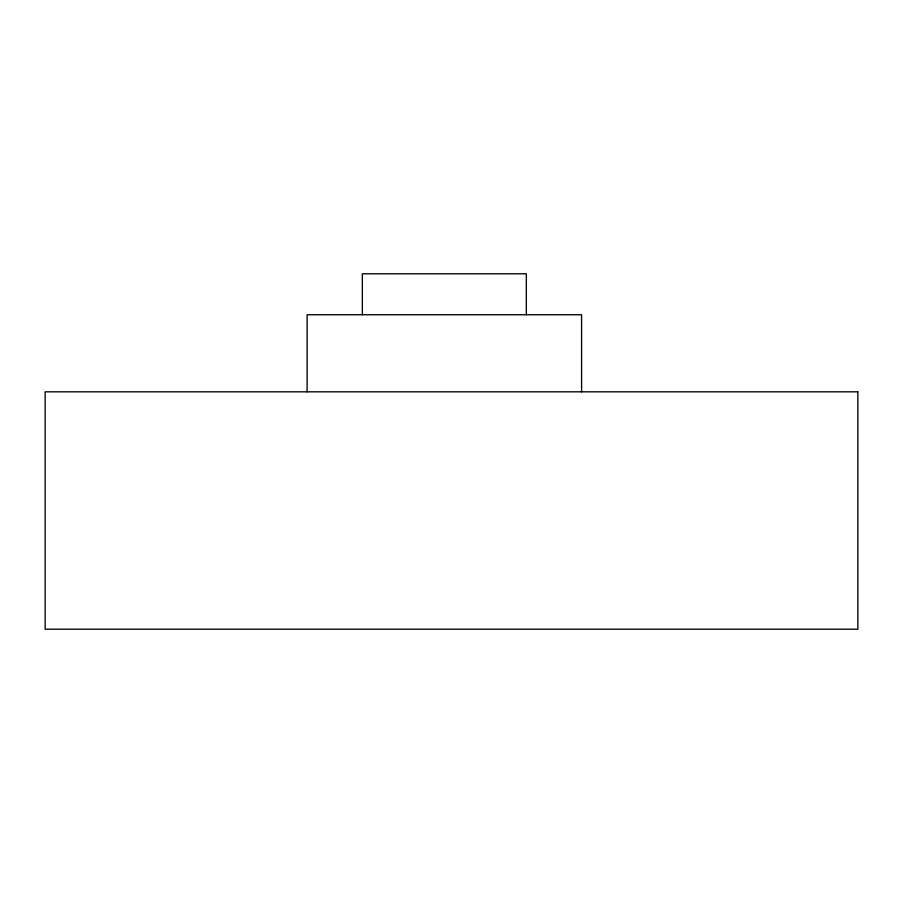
<?xml version="1.0" encoding="UTF-8"?>
<svg xmlns="http://www.w3.org/2000/svg" width="903" height="903" viewBox="0 0 903 903"><rect width="100%" height="100%" fill="white"/><g stroke="black" fill="none" stroke-linecap="round" stroke-linejoin="round"><path stroke-width="1.35" d="M581.577 391.823L581.577 314.741L307.11 314.741L307.11 391.823M526.336 314.741L526.336 273.79L362.351 273.79L362.351 314.741M857.85 391.823L45.15 391.823L45.15 629.21L857.85 629.21L857.85 391.823"/></g></svg>
